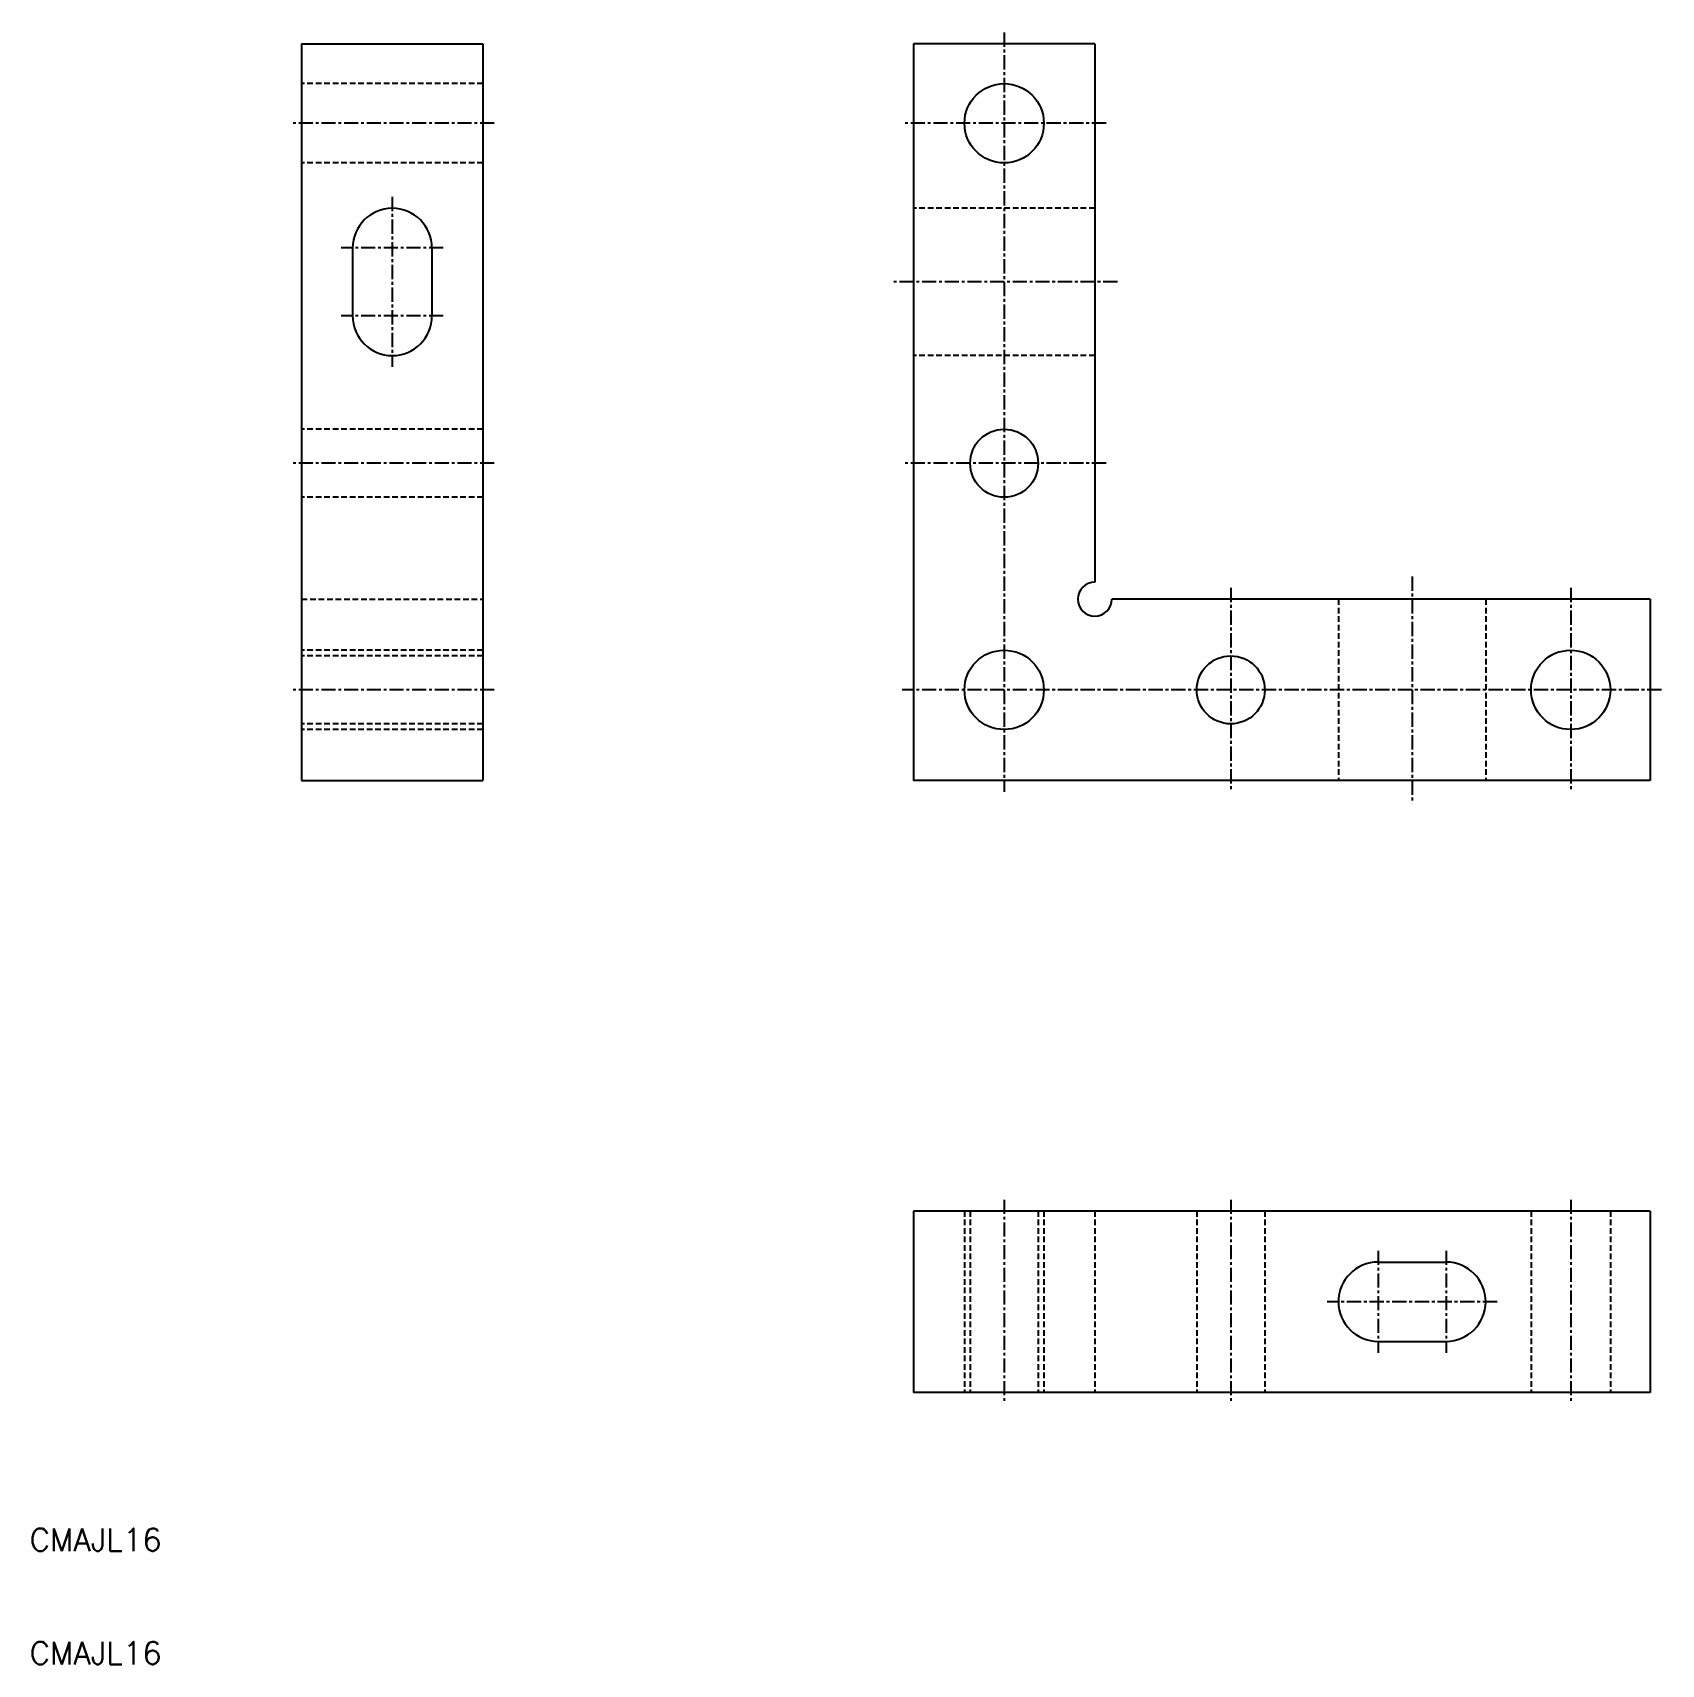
# Model space of a CAD drawing. Extents: x 10 to 154, y 10 to 154.
import ezdxf

# ---------------------------------------------------------------- set-up
doc = ezdxf.new("R2010")
doc.units = 0
doc.linetypes.add('CENTER', pattern=[2, 1.25, -0.25, 0.25, -0.25])
doc.linetypes.add('DASHED', pattern=[0.75, 0.5, -0.25])
doc.layers.get('0').update_dxf_attribs({"linetype": 'CONTINUOUS'})
doc.layers.add('CENTER', color=1, linetype='CENTER')
doc.styles.get("Standard").update_dxf_attribs({"font": 'txt.shx'})

msp = doc.modelspace()

# ---------------------------------------------------------------- linework, layer by layer
at = {"color": 7, "linetype": 'CONTINUOUS'}
for p, q in [((34, 153), (50, 153)), ((34, 153), (34, 88)), ((50, 153), (50, 88)), ((104, 153), (88, 153)), ((88, 153), (88, 88)), ((104, 153), (104, 105.5)), ((38.5, 135), (38.5, 129)), ((45.5, 135), (45.5, 129)), ((153, 104), (105.5, 104)), ((153, 104), (153, 88)), ((34, 88), (50, 88)), ((153, 88), (88, 88)), ((88, 50), (88, 34)), ((153, 50), (88, 50)), ((153, 50), (153, 34)), ((129, 45.5), (135, 45.5)), ((129, 38.5), (135, 38.5)), ((153, 34), (88, 34))]:
    msp.add_line(p, q, dxfattribs=at)
at = {"color": 3, "linetype": 'DASHED'}
for p, q in [((50, 149.5), (34, 149.5)), ((50, 142.5), (34, 142.5)), ((104, 138.5), (88, 138.5)), ((104, 125.5), (88, 125.5)), ((50, 119), (34, 119)), ((50, 113), (34, 113)), ((34, 104), (50, 104)), ((125.5, 104), (125.5, 88)), ((138.5, 104), (138.5, 88)), ((50, 99.5), (34, 99.5)), ((50, 99), (34, 99)), ((50, 93), (34, 93)), ((50, 92.5), (34, 92.5)), ((92.5, 50), (92.5, 34)), ((93, 50), (93, 34)), ((99, 50), (99, 34)), ((99.5, 50), (99.5, 34)), ((104, 50), (104, 34)), ((113, 50), (113, 34)), ((119, 50), (119, 34)), ((142.5, 50), (142.5, 34)), ((149.5, 50), (149.5, 34))]:
    msp.add_line(p, q, dxfattribs=at)
at = {"color": 7, "linetype": 'CONTINUOUS'}
for centre, radius in [((96, 146), 3.5), ((96, 116), 3), ((96, 96), 3.5), ((146, 96), 3.5), ((116, 96), 3)]:
    msp.add_circle(centre, radius, dxfattribs=at)
for centre, radius, start, end in [((42, 135), 3.5, 0, 180), ((42, 129), 3.5, 180, 0), ((104, 104), 1.5, 90, 0), ((129, 42), 3.5, 90, 270), ((135, 42), 3.5, 270, 90)]:
    msp.add_arc(centre, radius, start, end, dxfattribs=at)
at = {"layer": 'CENTER', "color": 1, "linetype": 'CENTER'}
for p, q in [((96, 154), (96, 87)), ((51, 146), (33, 146)), ((105, 146), (87, 146)), ((42, 139.5), (42, 124.5)), ((46.5, 135), (37.5, 135)), ((106, 132), (86, 132)), ((46.5, 129), (37.5, 129)), ((51, 116), (33, 116)), ((105, 116), (87, 116)), ((132, 106), (132, 86)), ((116, 105), (116, 87)), ((146, 105), (146, 87)), ((51, 96), (33, 96)), ((154, 96), (87, 96)), ((96, 51), (96, 33)), ((116, 51), (116, 33)), ((146, 51), (146, 33)), ((129, 46.5), (129, 37.5)), ((135, 46.5), (135, 37.5)), ((139.5, 42), (124.5, 42))]:
    msp.add_line(p, q, dxfattribs=at)

# ---------------------------------------------------------------- texts
at = {"color": 7, "linetype": 'CONTINUOUS'}
for p in [(10, 20), (10, 10)]:
    msp.add_text('CMAJL16', height=2, dxfattribs=at).set_placement(p)

doc.saveas('drawing.dxf')
